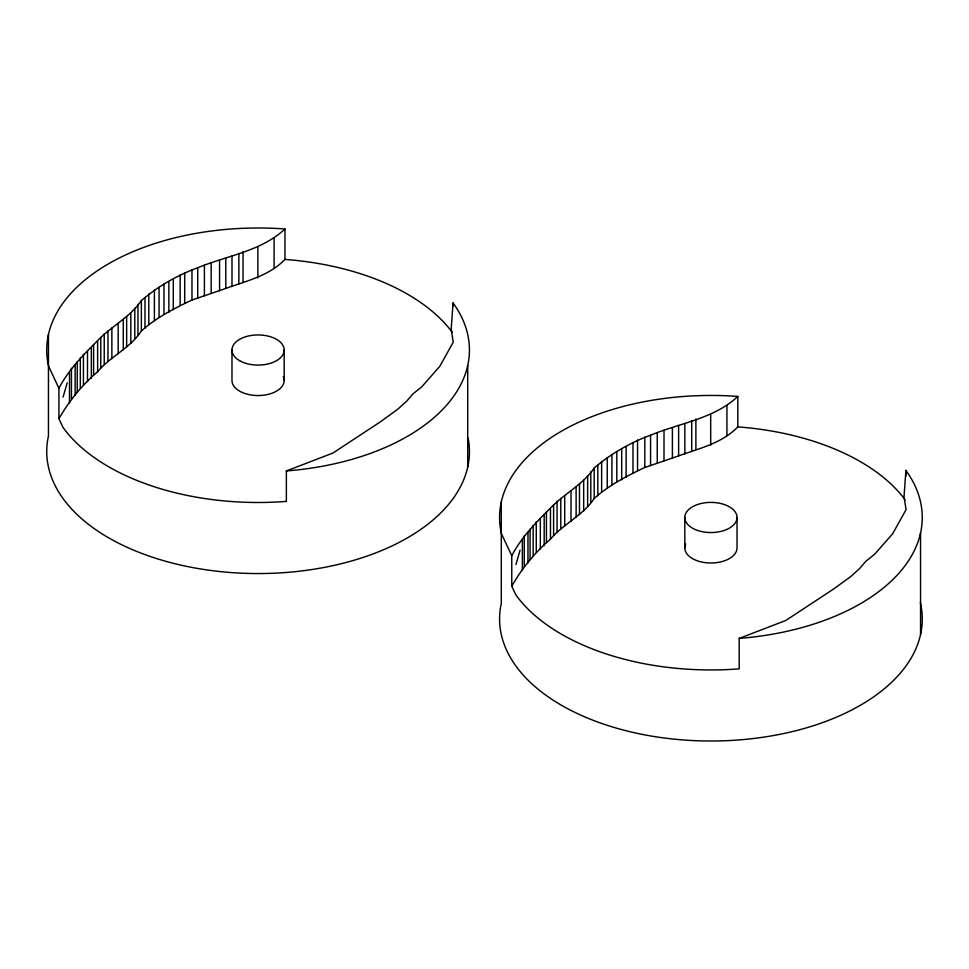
<?xml version="1.0" encoding="UTF-8"?>
<svg xmlns="http://www.w3.org/2000/svg" width="969" height="969" viewBox="0 0 969 969"><rect width="100%" height="100%" fill="white"/><g stroke="black" fill="none" stroke-linecap="round" stroke-linejoin="round"><path stroke-width="1.45" d="M286.364 470.946A211.351 122.021 0 0 0 453.068 302.946L451.179 329.242L453.238 342.166L439.793 366.33L421.745 386.837L412.964 393.886L406.641 401.239L397.896 409.112L380.49 421.757L332.912 453.056L286.364 470.946L286.364 501.397A211.351 122.021 0 0 1 63.094 427.535L58.927 418.693L58.927 388.242L48.632 366.343A211.351 122.021 0 0 1 284.971 228.987L284.971 259.438C268.982 275.971 246.55 280.865 225.789 288.423C214.537 292.335 203.26 296.199 191.971 300.027C174.105 308.505 156.106 317.687 141.353 331.035C130.149 348.15 110.478 356.374 97.627 371.708C82.086 385.068 69.174 400.827 58.927 418.693M739.202 638.389A211.351 122.021 0 0 0 905.906 470.401L904.016 496.697L906.076 509.621L892.631 533.786L874.583 554.28L865.801 561.342L859.479 568.694L850.734 576.567L833.328 589.213L785.75 620.499L739.202 638.389L739.202 668.852A211.351 122.021 0 0 1 515.932 594.99L511.765 586.148L511.765 555.697L501.47 533.798A211.351 122.021 0 0 1 737.809 396.442L737.809 426.893C721.82 443.427 699.388 448.308 678.627 455.878C667.375 459.791 656.098 463.654 644.809 467.482C626.943 475.961 608.944 485.142 594.191 498.49C582.987 515.605 563.316 523.829 550.465 539.164C534.924 552.524 522.012 568.282 511.765 586.148M63.094 397.084L67.212 382.767M515.932 564.539L520.05 550.222M58.927 388.242C69.393 368.39 85.115 353.043 100.776 337.491C114.015 324.93 130.827 316.039 141.353 300.584C157.862 286.424 177.279 275.208 197.724 267.771C227.17 255.501 260.952 251.419 284.971 228.987M511.765 555.697C522.23 535.833 537.952 520.486 553.614 504.946C566.853 492.385 583.665 483.483 594.191 468.027C610.7 453.867 630.116 442.663 650.562 435.214C680.008 422.956 713.79 418.874 737.809 396.442M920.55 532.998L920.55 634.513M905.906 470.401L905.906 476.203M737.021 517.47A26.102 15.068 0 0 1 697.862 530.527A26.102 15.068 0 0 1 697.862 504.413A26.102 15.068 0 0 1 737.021 517.47L737.021 547.921A26.102 15.068 0 0 1 707.515 562.868A26.102 15.068 0 0 1 685.701 544.021M726.932 405.417L726.932 435.868M710.689 414.829L710.689 445.28M695.887 418.983L695.887 449.434M691.709 420.909L691.709 451.36M684.829 423.477L684.829 453.928M684.817 517.47L684.817 547.921M678.627 425.427L678.627 455.878M672.401 427.765L672.401 458.216M664.007 430.321L664.007 460.772M657.236 432.755L657.236 463.206M650.562 435.214L650.562 465.677M644.809 437.031L644.809 467.482M637.554 440.035L637.554 470.486M632.987 442.397L632.987 472.848M626.119 446.685L626.119 477.148M621.698 449.422L621.698 479.873M616.805 451.433L616.805 481.884M611.911 454.534L611.911 484.984M607.236 457.61L607.236 488.061M601.64 461.377L601.64 491.84M597.825 465.253L597.825 495.704M594.191 468.027L594.191 498.49M590.799 471.842L590.799 502.293M587.638 475.755L587.638 506.218M583.665 480.333L583.665 510.784M579.486 483.979L579.486 514.43M576.119 486.862L576.119 517.313M571.007 490.847L571.007 521.298M564.709 495.534L564.709 525.985M560.797 498.454L560.797 528.904M557.066 501.191L557.066 531.642M553.614 504.946L553.614 535.397M550.465 508.701L550.465 539.164M546.431 512.032L546.431 542.483M544.178 515.242L544.178 545.692M540.327 518.5L540.327 548.951M536.257 521.722L536.257 552.173M533.156 525.428L533.156 555.879M530.079 529.231L530.079 559.682M527.972 532.466L527.972 562.916M524.277 535.76L524.277 566.211M522.352 540.036L522.352 570.487M501.288 501.942L501.288 603.457A211.351 122.021 0 0 0 711.621 741.006A211.351 122.021 0 0 0 920.368 602.657M467.712 365.543L467.712 467.058M453.068 302.946L453.068 305.853M284.183 350.015L284.183 380.478M274.094 237.962L274.094 268.413M257.851 247.374L257.851 277.824M243.049 251.528L243.049 281.991M238.871 253.454L238.871 283.917M231.991 256.022L231.991 286.473M231.979 350.015L231.979 380.478A26.102 15.068 0 0 0 261.485 395.413A26.102 15.068 0 0 0 283.299 376.566M225.789 257.972L225.789 288.423M219.563 260.31L219.563 290.761M211.169 262.865L211.169 293.316M204.398 265.3L204.398 295.751M197.724 267.771L197.724 298.222M191.971 269.576L191.971 300.027M184.716 272.58L184.716 303.031M180.149 274.942L180.149 305.405M173.281 279.242L173.281 309.692M168.86 281.967L168.86 312.418M163.967 283.978L163.967 314.428M159.073 287.078L159.073 317.529M154.398 290.155L154.398 320.618M148.802 293.934L148.802 324.385M144.987 297.798L144.987 328.261M141.353 300.584L141.353 331.035M137.961 304.387L137.961 334.85M134.8 308.312L134.8 338.762M130.827 312.89L130.827 343.341M126.648 316.524L126.648 346.975M123.281 319.407L123.281 349.857M118.17 323.404L118.17 353.855M111.871 328.079L111.871 358.542M107.959 330.998L107.959 361.449M104.228 333.736L104.228 364.187M100.776 337.491L100.776 367.941M97.627 341.258L97.627 371.708M93.593 344.576L93.593 375.027M91.34 347.786L91.34 378.237M87.489 351.044L87.489 381.507M83.419 354.266L83.419 384.717M80.318 357.973L80.318 388.424M77.241 361.776L77.241 392.227M75.134 365.01L75.134 395.461M71.44 368.305L71.44 398.756M69.514 372.581L69.514 403.031M48.45 334.487L48.45 436.002A211.351 122.021 0 0 0 256.288 573.551A211.351 122.021 0 0 0 468.136 438.061M284.971 259.438A211.351 122.021 0 0 1 452.257 332.282M737.809 426.893A211.351 122.021 0 0 1 905.094 499.738M239.622 360.674A26.102 15.068 0 0 0 283.299 353.915A26.102 15.068 0 0 0 251.322 335.456A26.102 15.068 0 0 0 239.622 360.674"/></g></svg>
